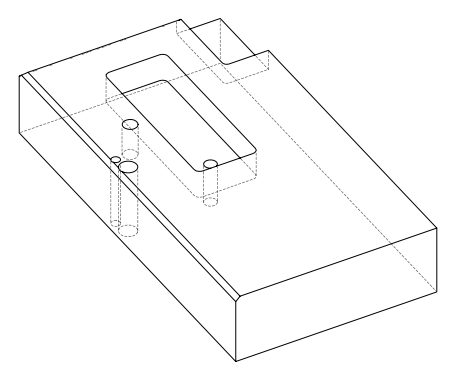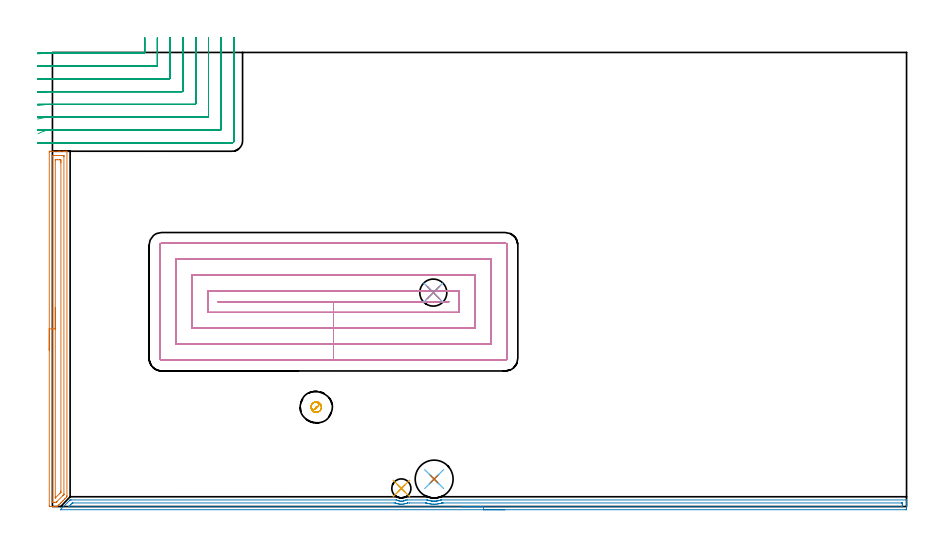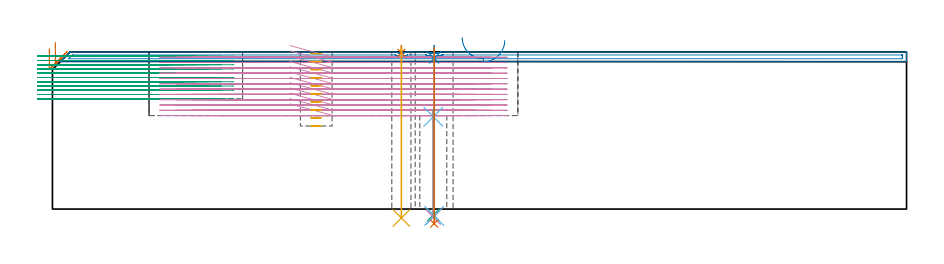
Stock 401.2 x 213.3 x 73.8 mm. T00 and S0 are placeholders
(PLAN: 13 operations, 8 tool changes, 73.1 min)
(1 AREA_MILL | FG_CHAMFER_SURFACE | UGT0205_001 | 4.21 min | 5926 mm3)
(2 AREA_MILL_1 | FG_CHAMFER_SURFACE_1 | UGT0205_001 | 6.51 min | 4175 mm3)
(3 MILL_CORNER_NOTCH_RECTANGULAR | CORNER_NOTCH_RECTANGULAR | NXT0201_009 | Follow Part, ap 2, ae 75% | 19.62 min | 90881 mm3)
(4 MILL_RECTANGULAR_POCKET | POCKET_RECTANGULAR_STRAIGHT | NXT0201_013 | Follow Part, ap 2.5, ae 75% | 40.16 min | 335788 mm3)
(5 MILL_BLIND_HOLE_FROM_SOLID_MATERIAL | STEP1POCKET | NXT0201_013 | Spiral | 1.07 min | 6063 mm3)
(6 SPOT_DRILL | STEP1HOLE | NXT0321_9005460120000 | 0.04 min | 1 mm3)
(7 SPOT_DRILL_1 | STEP1HOLE_1 | NXT0321_9005460120000 | 0.03 min | 22 mm3)
(8 SPOT_DRILL_2 | STEP1HOLE_2 | NXT0321_9005460120000 | 0.05 min | 219 mm3)
(9 DRILL_THROUGH_HOLE_INTO_CENTER | STEP1HOLE | NXT0301_042 | 0.2 min | 1710 mm3)
(10 DRILL_TO_ENLARGE_THROUGH_HOLE | STEP1HOLE | NXT0301_098 | 0.21 min | 3838 mm3)
(11 DRILL_THROUGH_HOLE_INTO_CENTER_1 | STEP1HOLE_1 | UGT0301_485 | 0.32 min | 4660 mm3)
(12 DRILL_THROUGH_HOLE_INTO_CENTER_2 | STEP1HOLE_2 | NXT0301_065 | 0.32 min | 4952 mm3)
(13 DRILL_TO_ENLARGE_THROUGH_HOLE_1 | STEP1HOLE_2 | UGT0301_248 | 0.33 min | 13182 mm3)
(TOOL UGT0205_001 | Chamfer Mill 20 x 3 x 45 deg. | D20 FL50 Z2)
(TOOL NXT0201_009 | ENDMILL 8mm [2P460-0800-NA 1630] | D8 FL26 Z6)
(TOOL NXT0201_013 | ENDMILL 10mm | D10 FL30 Z4)
(TOOL NXT0321_9005460120000 | NC Spot Drill, 142deg, 12mm, Carbide, Uncoated | D12 PA142 FL30 Z2)
(TOOL NXT0301_042 | Carbide Drill 7.1mm [860.1-0710-057A1-MM 2214] | D7.1 PA140 FL85 Z2)
(TOOL NXT0301_098 | Carbide Drill 12.7mm [860.1-1270-038A1-MM 2214] | D12.7 PA140 FL60 Z2)
(TOOL UGT0301_485 | Carbide Drill 9.0 mm | D9 PA118 FL81 Z2)
(TOOL NXT0301_065 | Carbide Drill 9.4mm [860.1-0940-075A1-MM 2214] | D9.4 PA140 FL98 Z2)
(TOOL UGT0301_248 | Twist Drill 17.8 mm | D17.8 PA118 FL130 Z2)
(OP 1 AREA_MILL)
G17 G21 G94 G90
T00 M6
G54
G17 G0 G90 X-1.5 Y73.45 S1061 M3
G43 Z83.8 H0
Z75.5
G94 G1 Y73.488 Z74.628 F250.
Y73.602 Z73.764
Y73.791 Z72.912
Y74.053 Z72.08
Y74.387 Z71.274
Y74.79 Z70.5
Y75.258 Z69.764
Y75.79 Z69.072
Y76.379 Z68.429
Y77.022 Z67.84
Y77.714 Z67.309
Y78.45 Z66.84
Y79.224 Z66.437
Y80.03 Z66.103
Y80.862 Z65.841
Y81.714 Z65.652
Y82.578 Z65.538
Y83.45 Z65.5
Y166.315
X-1.498 Y166.898 Z65.499
X-0.914 Y166.9 Z66.082
X0.283 Z67.279
X2.65 Z69.645
X3.261 Z70.259
X3.541 Z70.538
X5.323 Z72.318
X5.883 Z72.882
X6.432 Z73.431
X6.758 Y166.893 Z73.75
X6.797 Y166.89 Z73.788
X6.8 Y166.76 Z73.8
Y5.04
X6.799 Y4.605 Z73.786
X6.683 Y4.482 Z73.681
X5.904 Y3.704 Z72.904
X5.62 Y3.418 Z72.615
X5.013 Y2.813 Z72.013
X4.729 Y2.527 Z71.724
X4.122 Y1.922 Z71.122
X3.838 Y1.636 Z70.833
X3.231 Y1.031 Z70.231
X2.947 Y0.744 Z69.942
X2.787 Y0.585 Z69.784
X2.65 Y0.449 Z69.649
X2.34 Y0.14 Z69.339
X2.204 Y0.006 Z69.203
X2.201 Y0.004 Z69.199
X1.925 Y0. Z68.924
X1.199 Z68.199
X0.536 Z67.536
X-0.023 Z66.973
X-0.303 Z66.694
X-0.914 Z66.083
X-1.194 Z65.804
X-1.491 Y0.002 Z65.505
X-1.5 Y0.433 Z65.5
Y83.45
X-0.086 Z66.914
X-0.085 Y164.658 Z66.915
X-0.083 Y164.783 Z66.917
X-0.079 Y164.865 Z66.921
X-0.075 Y164.892 Z66.925
X-0.068 Y164.893 Z66.932
X-0.023 Y164.896 Z66.977
X0.501 Y164.9 Z67.501
X4.432 Z71.432
X4.957 Y164.898 Z71.957
X5.323 Y164.892 Z72.323
X5.369 Y164.89 Z72.369
X5.379 Y164.72 Z72.379
X5.384 Y164.595 Z72.384
X5.385 Y164.533 Z72.385
Y5.869
X5.384 Y5.806 Z72.384
X5.379 Y5.682 Z72.379
X5.373 Y5.634 Z72.373
X5.36 Y5.617 Z72.36
X5.323 Y5.576 Z72.323
X5.057 Y5.307 Z72.057
X4.791 Y5.04 Z71.791
X2.117 Y2.367 Z69.117
X1.936 Y2.19 Z68.936
X1.759 Y2.018 Z68.759
X1.231 Y2.004 Z68.231
X0.868 Y2.002 Z67.868
X0.343 Z67.343
X-0.023 Y2.008 Z66.977
X-0.069 Y2.01 Z66.931
X-0.079 Y2.18 Z66.921
X-0.084 Y2.305 Z66.916
X-0.085 Y2.367 Z66.915
X-0.086 Y83.45 Z66.914
X1.328 Z68.328
X1.329 Y162.751 Z68.329
X1.33 Y162.858 Z68.33
X1.332 Y162.883 Z68.332
X1.334 Y162.889 Z68.334
X1.361 Y162.893 Z68.361
X1.46 Y162.898 Z68.46
X1.61 Y162.9 Z68.61
X2.501 Z69.501
X3.392 Z70.392
X3.541 Y162.898 Z70.541
X3.69 Y162.895 Z70.69
X3.965 Y162.884 Z70.965
X3.967 Y162.751 Z70.967
X3.97 Y162.321 Z70.97
X3.971 Y161.86 Z70.971
Y161.429
Y7.284
X3.967 Y6.822 Z70.967
X3.964 Y6.716 Z70.964
X3.958 Y6.669 Z70.958
X3.926 Y6.633 Z70.926
X3.831 Y6.533 Z70.831
X3.541 Y6.24 Z70.541
X3.387 Y6.086 Z70.387
X1.605 Y4.304 Z68.605
X1.45 Y4.149 Z68.45
X1.406 Y4.109 Z68.406
X1.374 Y4.083 Z68.374
X1.335 Y4.057 Z68.335
X1.331 Y4.104 Z68.331
X1.33 Y4.149 Z68.33
X1.329 Y4.254 Z68.329
X1.328 Y4.58 Z68.328
Y83.45
Y84.322 Z68.367
Y85.186 Z68.48
Y86.038 Z68.669
Y86.87 Z68.932
Y87.676 Z69.265
Y88.45 Z69.668
Y89.186 Z70.137
Y89.878 Z70.668
Y90.521 Z71.257
Y91.11 Z71.901
Y91.642 Z72.593
Y92.11 Z73.328
Y92.513 Z74.102
Y92.847 Z74.908
Y93.109 Z75.74
Y93.298 Z76.592
Y93.412 Z77.457
Y93.45 Z78.328
G0 Z83.8
M5
M2
(OP 2 AREA_MILL_1)
G17 G21 G94 G90
T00 M6
G54
G17 G0 G90 X212.45 Y-1.5 S1061 M3
G43 Z83.8 H0
Z79.2
G94 G1 X212.412 Z78.328 F250.
X212.298 Z77.464
X212.109 Z76.612
X211.847 Z75.78
X211.513 Z74.974
X211.11 Z74.2
X210.641 Z73.464
X210.11 Z72.772
X209.521 Z72.129
X208.878 Z71.54
X208.186 Z71.008
X207.45 Z70.54
X206.676 Z70.137
X205.87 Z69.803
X205.038 Z69.541
X204.186 Z69.352
X203.321 Z69.238
X202.45 Z69.2
X3.86 Y-1.499 Z69.201
X3.819 Y-1.498 Z69.202
X3.713 Y-1.491 Z69.205
X3.784 Y-1.417 Z69.281
X3.86 Y-1.339 Z69.359
X4.943 Y-0.256 Z70.443
X6.091 Y0.892 Z71.591
X6.984 Y1.784 Z72.484
X8.244 Y3.044 Z73.744
X8.295 Y3.093 Z73.793
X8.769 Y3.1 Z73.8
X161.393
X161.651 Y3.101 Z73.782
X161.976 Y2.949 Z73.644
X162.213 Y2.84 Z73.538
X162.667 Y2.684 Z73.382
X162.787 Y2.657 Z73.353
X163.111 Y2.581 Z73.279
X163.561 Y2.523 Z73.221
X163.843 Y2.518 Z73.208
X164.008 Y2.513 Z73.207
X164.069 Y2.518 Z73.211
X164.455 Y2.544 Z73.242
X164.904 Y2.627 Z73.322
X164.963 Y2.644 Z73.338
X165.22 Y2.716 Z73.409
X165.349 Y2.751 Z73.447
X165.463 Y2.795 Z73.493
X165.793 Y2.928 Z73.625
X165.856 Y2.958 Z73.654
X165.982 Y3.017 Z73.715
X166.139 Y3.099 Z73.784
X166.748 Y3.1 Z73.8
X175.674
X176.085 Y3.098 Z73.785
X176.304 Y3.022 Z73.722
X176.522 Y2.95 Z73.648
X176.566 Y2.938 Z73.634
X176.883 Y2.843 Z73.542
X176.971 Y2.817 Z73.516
X177.3 Y2.737 Z73.436
X177.417 Y2.709 Z73.407
X177.865 Y2.624 Z73.321
X178.242 Y2.571 Z73.27
X178.311 Y2.563 Z73.259
X178.351 Y2.561 Z73.255
X178.759 Y2.523 Z73.219
X179.094 Y2.51 Z73.202
X179.244 Y2.511 Z73.199
X179.263
X179.406 Y2.51 Z73.2
X179.541 Y2.509 Z73.201
X179.653 Y2.513 Z73.206
X179.814 Y2.525 Z73.218
X180.1 Y2.547 Z73.239
X180.361 Y2.575 Z73.273
X180.423 Y2.583 Z73.279
X180.533 Y2.594 Z73.294
X180.547 Y2.595 Z73.295
X180.995 Y2.671 Z73.37
X181.132 Y2.702 Z73.401
X181.441 Y2.77 Z73.468
X181.818 Y2.874 Z73.571
X181.889 Y2.894 Z73.591
X181.921 Y2.904 Z73.602
X182.183 Y2.989 Z73.685
X182.335 Y3.04 Z73.73
X182.516 Y3.1 Z73.782
X182.814 Z73.8
X401.04
X401.19 Y3.097 Z73.788
X401.193 Y3.072 Z73.763
X401.2 Y2.722 Z73.421
Y2.324 Z73.024
Y1.687 Z72.382
Y0.481 Z71.178
Y-0.087 Z70.607
Y-0.69 Z70.005
X401.197 Y-0.974 Z69.721
X401.192 Y-1.491 Z69.205
X401.117 Y-1.494 Z69.203
X400.593 Y-1.5 Z69.2
X202.45
Y-0.086 Z70.614
X7.876
X7.656 Y-0.079 Z70.621
X7.587 Y-0.072 Z70.628
X7.603 Y-0.052 Z70.648
X7.627 Y-0.026 Z70.674
X7.719 Y0.069 Z70.769
X7.814 Y0.165 Z70.865
X8.449 Y0.8 Z71.5
X8.769 Y1.119 Z71.819
X9.055 Y1.402 Z72.102
X9.261 Y1.603 Z72.303
X9.335 Y1.673 Z72.373
X9.439 Y1.679 Z72.379
X9.662 Y1.686 Z72.386
X160.501
X160.947 Y1.679 Z72.379
X161.057 Y1.675 Z72.375
X161.186 Y1.628 Z72.328
X161.393 Y1.553 Z72.253
X161.601 Y1.481 Z72.181
X162.014 Y1.354 Z72.054
X162.286 Y1.29 Z71.99
X162.518 Y1.237 Z71.937
X162.784 Y1.192 Z71.892
X163.178 Y1.141 Z71.841
X163.341 Y1.123 Z71.823
X163.917 Y1.104 Z71.804
X164.071
X164.621 Y1.14 Z71.84
X164.963 Y1.182 Z71.882
X165.393 Y1.26 Z71.96
X165.856 Y1.377 Z72.077
X166.099 Y1.445 Z72.145
X166.748 Y1.683 Z72.383
X166.752
X167.641 Y1.686 Z72.386
X175.228 Y1.685 Z72.385
X175.451 Y1.684 Z72.384
X175.562 Y1.681 Z72.381
X175.616 Y1.679 Z72.379
X175.674 Y1.666 Z72.366
X175.701 Y1.659 Z72.359
X176.213 Y1.516 Z72.216
X176.566 Y1.427 Z72.127
X176.908 Y1.347 Z72.047
X177.459 Y1.245 Z71.945
X177.668 Y1.216 Z71.916
X178.172 Y1.155 Z71.855
X178.351 Y1.139 Z71.839
X178.939 Y1.102 Z71.802
X179.244 Y1.098 Z71.798
X179.827 Y1.108 Z71.808
X180.136 Y1.131 Z71.831
X180.646 Y1.181 Z71.881
X181.029 Y1.23 Z71.93
X181.422 Y1.296 Z71.996
X181.921 Y1.401 Z72.101
X182.154 Y1.455 Z72.155
X182.814 Y1.637 Z72.337
X182.854 Y1.647 Z72.347
X182.938 Y1.669 Z72.369
X183.039 Y1.679 Z72.379
X183.261 Y1.682 Z72.382
X183.707 Y1.686 Z72.386
X398.808
X399.031 Y1.683 Z72.383
X399.142 Y1.681 Z72.381
X399.188 Y1.679 Z72.379
X399.191 Y1.644 Z72.344
X399.195 Y1.546 Z72.246
X399.199 Y1.298 Z71.998
X399.2 Y0.8 Z71.5
X399.198 Y0.412 Z71.112
X399.191 Y0.022 Z70.722
X399.188 Y-0.079 Z70.621
X399.142 Y-0.081 Z70.619
X399.031 Y-0.084 Z70.616
X398.808 Y-0.086 Z70.614
X202.45
X201.578 Z70.652
X200.713 Z70.766
X199.862 Z70.955
X199.03 Z71.217
X198.224 Z71.551
X197.45 Z71.954
X196.714 Z72.423
X196.022 Z72.954
X195.379 Z73.543
X194.789 Z74.186
X194.258 Z74.878
X193.79 Z75.614
X193.387 Z76.388
X193.053 Z77.194
X192.791 Z78.026
X192.602 Z78.878
X192.488 Z79.743
X192.45 Z80.614
G0 Z83.8
M5
M2
(OP 3 MILL_CORNER_NOTCH_RECTANGULAR)
G17 G21 G94 G90
T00 M6
G54
G17 G0 G90 X-6.995 Y212.654 S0 M3
G43 Z83.8 H1
Z71.8
G94 G1 X-4. Y212.829 F250.
G2 X-1.558 Y212.9 R42. F500.
G1 X42.904
G3 X43.3 Y213.296 R0.4
G1 Y217.3
Y220.3 F250.
G0 Z83.8
X-6.993 Y206.614
Z71.8
G1 X-4. Y206.817
G2 X-1.558 Y206.9 R36. F500.
G1 X48.904
G3 X49.3 Y207.296 R0.4
G1 Y217.3
Y220.3 F250.
G0 Z83.8
X-6.99 Y200.556
Z71.8
G1 X-4. Y200.8
G2 X-1.558 Y200.9 R30. F500.
G1 X54.904
G3 X55.3 Y201.296 R0.4
G1 Y217.3
Y220.3 F250.
G0 Z83.8
X-6.984 Y194.47
Z71.8
G1 X-4. Y194.775
G2 X-1.558 Y194.9 R24. F500.
G1 X60.903
G3 X61.3 Y195.297 R0.4
G1 Y217.3
Y220.3 F250.
G0 Z83.8
X-6.972 Y188.327
Z71.8
G1 X-4. Y188.734
G2 X-1.558 Y188.9 R18. F500.
G1 X66.903
G3 X67.3 Y189.297 R0.4
G1 Y217.3
Y220.3 F250.
G0 Z83.8
X-6.937 Y182.038
Z71.8
G1 X-4. Y182.649
G2 X-1.558 Y182.9 R12. F500.
G1 X72.903
G3 X73.3 Y183.297 R0.4
G1 Y217.3
Y220.3 F250.
G0 Z83.8
X-6.74 Y175.159
Z71.8
G1 X-4. Y176.38
G2 X-1.558 Y176.9 R6. F500.
G1 X78.903
G3 X79.3 Y177.297 R0.4
G1 Y217.3
Y220.3 F250.
G0 Z83.8
X-4.558 Y170.9
Z71.8
G1 X-1.558
X84.4 F500.
G3 X85.3 Y171.8 R0.9
G1 Y217.3
Y220.3 F250.
G0 Z83.8
X-7. Y212.874
Z69.8
G1 X-4. Y212.899
G2 X-3.659 Y212.9 R42. F500.
G1 X42.904
G3 X43.3 Y213.296 R0.4
G1 Y217.3
Y220.3 F250.
G0 Z83.8
X-7. Y206.87
Z69.8
G1 X-4. Y206.898
G2 X-3.659 Y206.9 R36. F500.
G1 X48.904
G3 X49.3 Y207.296 R0.4
G1 Y217.3
Y220.3 F250.
G0 Z83.8
X-7. Y200.864
Z69.8
G1 X-4. Y200.898
G2 X-3.659 Y200.9 R30. F500.
G1 X54.904
G3 X55.3 Y201.296 R0.4
G1 Y217.3
Y220.3 F250.
G0 Z83.8
X-7. Y194.855
Z69.8
G1 X-4. Y194.898
G2 X-3.659 Y194.9 R24. F500.
G1 X60.903
G3 X61.3 Y195.297 R0.4
G1 Y217.3
Y220.3 F250.
G0 Z83.8
X-6.999 Y188.84
Z69.8
G1 X-4. Y188.897
G2 X-3.659 Y188.9 R18. F500.
G1 X66.903
G3 X67.3 Y189.297 R0.4
G1 Y217.3
Y220.3 F250.
G0 Z83.8
X-6.999 Y182.81
Z69.8
G1 X-4. Y182.895
G2 X-3.659 Y182.9 R12. F500.
G1 X72.903
G3 X73.3 Y183.297 R0.4
G1 Y217.3
Y220.3 F250.
G0 Z83.8
X-6.995 Y176.72
Z69.8
G1 X-4. Y176.89
G2 X-3.659 Y176.9 R6. F500.
G1 X78.903
G3 X79.3 Y177.297 R0.4
G1 Y217.3
Y220.3 F250.
G0 Z83.8
X-6.659 Y170.9
Z69.8
G1 X-3.659
X84.4 F500.
G3 X85.3 Y171.8 R0.9
G1 Y217.3
Y220.3 F250.
G0 Z83.8
X-7. Y212.9
Z67.8
G1 X-4.
X42.904 F500.
G3 X43.3 Y213.296 R0.4
G1 Y217.3
Y220.3 F250.
G0 Z83.8
X-7. Y206.9
Z67.8
G1 X-4.
X48.904 F500.
G3 X49.3 Y207.296 R0.4
G1 Y217.3
Y220.3 F250.
G0 Z83.8
X-7. Y200.9
Z67.8
G1 X-4.
X54.904 F500.
G3 X55.3 Y201.296 R0.4
G1 Y217.3
Y220.3 F250.
G0 Z83.8
X-7. Y194.9
Z67.8
G1 X-4.
X60.903 F500.
G3 X61.3 Y195.297 R0.4
G1 Y217.3
Y220.3 F250.
G0 Z83.8
X-7. Y188.9
Z67.8
G1 X-4.
X66.903 F500.
G3 X67.3 Y189.297 R0.4
G1 Y217.3
Y220.3 F250.
G0 Z83.8
X-7. Y182.9
Z67.8
G1 X-4.
X72.903 F500.
G3 X73.3 Y183.297 R0.4
G1 Y217.3
Y220.3 F250.
G0 Z83.8
X-7. Y176.9
Z67.8
G1 X-4.
X78.903 F500.
G3 X79.3 Y177.297 R0.4
G1 Y217.3
Y220.3 F250.
G0 Z83.8
X-7. Y170.9
Z67.8
G1 X-4.
X84.4 F500.
G3 X85.3 Y171.8 R0.9
G1 Y217.3
Y220.3 F250.
G0 Z83.8
X-7. Y212.9
Z65.8
G1 X-4.
X42.904 F500.
G3 X43.3 Y213.296 R0.4
G1 Y217.3
Y220.3 F250.
G0 Z83.8
X-7. Y206.9
Z65.8
G1 X-4.
X48.904 F500.
G3 X49.3 Y207.296 R0.4
G1 Y217.3
Y220.3 F250.
G0 Z83.8
X-7. Y200.9
Z65.8
G1 X-4.
X54.904 F500.
G3 X55.3 Y201.296 R0.4
G1 Y217.3
Y220.3 F250.
G0 Z83.8
X-7. Y194.9
Z65.8
G1 X-4.
X60.903 F500.
G3 X61.3 Y195.297 R0.4
G1 Y217.3
Y220.3 F250.
G0 Z83.8
X-7. Y188.9
Z65.8
G1 X-4.
X66.903 F500.
G3 X67.3 Y189.297 R0.4
G1 Y217.3
Y220.3 F250.
G0 Z83.8
X-7. Y182.9
Z65.8
G1 X-4.
X72.903 F500.
G3 X73.3 Y183.297 R0.4
G1 Y217.3
Y220.3 F250.
G0 Z83.8
X-7. Y176.9
Z65.8
G1 X-4.
X78.903 F500.
G3 X79.3 Y177.297 R0.4
G1 Y217.3
Y220.3 F250.
G0 Z83.8
X-7. Y170.9
Z65.8
G1 X-4.
X84.4 F500.
G3 X85.3 Y171.8 R0.9
G1 Y217.3
Y220.3 F250.
G0 Z83.8
X-7. Y212.9
Z63.8
G1 X-4.
X42.904 F500.
G3 X43.3 Y213.296 R0.4
G1 Y217.3
Y220.3 F250.
G0 Z83.8
X-7. Y206.9
Z63.8
G1 X-4.
X48.904 F500.
G3 X49.3 Y207.296 R0.4
G1 Y217.3
Y220.3 F250.
G0 Z83.8
X-7. Y200.9
Z63.8
G1 X-4.
X54.904 F500.
G3 X55.3 Y201.296 R0.4
G1 Y217.3
Y220.3 F250.
G0 Z83.8
X-7. Y194.9
Z63.8
G1 X-4.
X60.903 F500.
G3 X61.3 Y195.297 R0.4
G1 Y217.3
Y220.3 F250.
G0 Z83.8
X-7. Y188.9
Z63.8
G1 X-4.
X66.903 F500.
G3 X67.3 Y189.297 R0.4
G1 Y217.3
Y220.3 F250.
G0 Z83.8
X-7. Y182.9
Z63.8
G1 X-4.
X72.903 F500.
G3 X73.3 Y183.297 R0.4
G1 Y217.3
Y220.3 F250.
G0 Z83.8
X-7. Y176.9
Z63.8
G1 X-4.
X78.903 F500.
G3 X79.3 Y177.297 R0.4
G1 Y217.3
Y220.3 F250.
G0 Z83.8
X-7. Y170.9
Z63.8
G1 X-4.
X84.4 F500.
G3 X85.3 Y171.8 R0.9
G1 Y217.3
Y220.3 F250.
G0 Z83.8
X-7. Y212.9
Z61.8
G1 X-4.
X42.904 F500.
G3 X43.3 Y213.296 R0.4
G1 Y217.3
Y220.3 F250.
G0 Z83.8
X-7. Y206.9
Z61.8
G1 X-4.
X48.904 F500.
G3 X49.3 Y207.296 R0.4
G1 Y217.3
Y220.3 F250.
G0 Z83.8
X-7. Y200.9
Z61.8
G1 X-4.
X54.904 F500.
G3 X55.3 Y201.296 R0.4
G1 Y217.3
Y220.3 F250.
G0 Z83.8
X-7. Y194.9
Z61.8
G1 X-4.
X60.903 F500.
G3 X61.3 Y195.297 R0.4
G1 Y217.3
Y220.3 F250.
G0 Z83.8
X-7. Y188.9
Z61.8
G1 X-4.
X66.903 F500.
G3 X67.3 Y189.297 R0.4
G1 Y217.3
Y220.3 F250.
G0 Z83.8
X-7. Y182.9
Z61.8
G1 X-4.
X72.903 F500.
G3 X73.3 Y183.297 R0.4
G1 Y217.3
Y220.3 F250.
G0 Z83.8
X-7. Y176.9
Z61.8
G1 X-4.
X78.903 F500.
G3 X79.3 Y177.297 R0.4
G1 Y217.3
Y220.3 F250.
G0 Z83.8
X-7. Y170.9
Z61.8
G1 X-4.
X84.4 F500.
G3 X85.3 Y171.8 R0.9
G1 Y217.3
Y220.3 F250.
G0 Z83.8
X-7. Y212.9
Z59.8
G1 X-4.
X42.904 F500.
G3 X43.3 Y213.296 R0.4
G1 Y217.3
Y220.3 F250.
G0 Z83.8
X-7. Y206.9
Z59.8
G1 X-4.
X48.904 F500.
G3 X49.3 Y207.296 R0.4
G1 Y217.3
Y220.3 F250.
G0 Z83.8
X-7. Y200.9
Z59.8
G1 X-4.
X54.904 F500.
G3 X55.3 Y201.296 R0.4
G1 Y217.3
Y220.3 F250.
G0 Z83.8
X-7. Y194.9
Z59.8
G1 X-4.
X60.903 F500.
G3 X61.3 Y195.297 R0.4
G1 Y217.3
Y220.3 F250.
G0 Z83.8
X-7. Y188.9
Z59.8
G1 X-4.
X66.903 F500.
G3 X67.3 Y189.297 R0.4
G1 Y217.3
Y220.3 F250.
G0 Z83.8
X-7. Y182.9
Z59.8
G1 X-4.
X72.903 F500.
G3 X73.3 Y183.297 R0.4
G1 Y217.3
Y220.3 F250.
G0 Z83.8
X-7. Y176.9
Z59.8
G1 X-4.
X78.903 F500.
G3 X79.3 Y177.297 R0.4
G1 Y217.3
Y220.3 F250.
G0 Z83.8
X-7. Y170.9
Z59.8
G1 X-4.
X84.4 F500.
G3 X85.3 Y171.8 R0.9
G1 Y217.3
Y220.3 F250.
G0 Z83.8
X-7. Y212.9
Z57.8
G1 X-4.
X42.904 F500.
G3 X43.3 Y213.296 R0.4
G1 Y217.3
Y220.3 F250.
G0 Z83.8
X-7. Y206.9
Z57.8
G1 X-4.
X48.904 F500.
G3 X49.3 Y207.296 R0.4
G1 Y217.3
Y220.3 F250.
G0 Z83.8
X-7. Y200.9
Z57.8
G1 X-4.
X54.904 F500.
G3 X55.3 Y201.296 R0.4
G1 Y217.3
Y220.3 F250.
G0 Z83.8
X-7. Y194.9
Z57.8
G1 X-4.
X60.903 F500.
G3 X61.3 Y195.297 R0.4
G1 Y217.3
Y220.3 F250.
G0 Z83.8
X-7. Y188.9
Z57.8
G1 X-4.
X66.903 F500.
G3 X67.3 Y189.297 R0.4
G1 Y217.3
Y220.3 F250.
G0 Z83.8
X-7. Y182.9
Z57.8
G1 X-4.
X72.903 F500.
G3 X73.3 Y183.297 R0.4
G1 Y217.3
Y220.3 F250.
G0 Z83.8
X-7. Y176.9
Z57.8
G1 X-4.
X78.903 F500.
G3 X79.3 Y177.297 R0.4
G1 Y217.3
Y220.3 F250.
G0 Z83.8
X-7. Y170.9
Z57.8
G1 X-4.
X84.4 F500.
G3 X85.3 Y171.8 R0.9
G1 Y217.3
Y220.3 F250.
G0 Z83.8
X-7. Y212.9
Z55.8
G1 X-4.
X42.904 F500.
G3 X43.3 Y213.296 R0.4
G1 Y217.3
Y220.3 F250.
G0 Z83.8
X-7. Y206.9
Z55.8
G1 X-4.
X48.904 F500.
G3 X49.3 Y207.296 R0.4
G1 Y217.3
Y220.3 F250.
G0 Z83.8
X-7. Y200.9
Z55.8
G1 X-4.
X54.904 F500.
G3 X55.3 Y201.296 R0.4
G1 Y217.3
Y220.3 F250.
G0 Z83.8
X-7. Y194.9
Z55.8
G1 X-4.
X60.903 F500.
G3 X61.3 Y195.297 R0.4
G1 Y217.3
Y220.3 F250.
G0 Z83.8
X-7. Y188.9
Z55.8
G1 X-4.
X66.903 F500.
G3 X67.3 Y189.297 R0.4
G1 Y217.3
Y220.3 F250.
G0 Z83.8
X-7. Y182.9
Z55.8
G1 X-4.
X72.903 F500.
G3 X73.3 Y183.297 R0.4
G1 Y217.3
Y220.3 F250.
G0 Z83.8
X-7. Y176.9
Z55.8
G1 X-4.
X78.903 F500.
G3 X79.3 Y177.297 R0.4
G1 Y217.3
Y220.3 F250.
G0 Z83.8
X-7. Y170.9
Z55.8
G1 X-4.
X84.4 F500.
G3 X85.3 Y171.8 R0.9
G1 Y217.3
Y220.3 F250.
G0 Z83.8
X-7. Y212.9
Z53.8
G1 X-4.
X42.904 F500.
G3 X43.3 Y213.296 R0.4
G1 Y217.3
Y220.3 F250.
G0 Z83.8
X-7. Y206.9
Z53.8
G1 X-4.
X48.904 F500.
G3 X49.3 Y207.296 R0.4
G1 Y217.3
Y220.3 F250.
G0 Z83.8
X-7. Y200.9
Z53.8
G1 X-4.
X54.904 F500.
G3 X55.3 Y201.296 R0.4
G1 Y217.3
Y220.3 F250.
G0 Z83.8
X-7. Y194.9
Z53.8
G1 X-4.
X60.903 F500.
G3 X61.3 Y195.297 R0.4
G1 Y217.3
Y220.3 F250.
G0 Z83.8
X-7. Y188.9
Z53.8
G1 X-4.
X66.903 F500.
G3 X67.3 Y189.297 R0.4
G1 Y217.3
Y220.3 F250.
G0 Z83.8
X-7. Y182.9
Z53.8
G1 X-4.
X72.903 F500.
G3 X73.3 Y183.297 R0.4
G1 Y217.3
Y220.3 F250.
G0 Z83.8
X-7. Y176.9
Z53.8
G1 X-4.
X78.903 F500.
G3 X79.3 Y177.297 R0.4
G1 Y217.3
Y220.3 F250.
G0 Z83.8
X-7. Y170.9
Z53.8
G1 X-4.
X84.4 F500.
G3 X85.3 Y171.8 R0.9
G1 Y217.3
Y220.3 F250.
G0 Z83.8
X-7. Y212.9
Z51.8
G1 X-4.
X42.904 F500.
G3 X43.3 Y213.296 R0.4
G1 Y217.3
Y220.3 F250.
G0 Z83.8
X-7. Y206.9
Z51.8
G1 X-4.
X48.904 F500.
G3 X49.3 Y207.296 R0.4
G1 Y217.3
Y220.3 F250.
G0 Z83.8
X-7. Y200.9
Z51.8
G1 X-4.
X54.904 F500.
G3 X55.3 Y201.296 R0.4
G1 Y217.3
Y220.3 F250.
G0 Z83.8
X-7. Y194.9
Z51.8
G1 X-4.
X60.903 F500.
G3 X61.3 Y195.297 R0.4
G1 Y217.3
Y220.3 F250.
G0 Z83.8
X-7. Y188.9
Z51.8
G1 X-4.
X66.903 F500.
G3 X67.3 Y189.297 R0.4
G1 Y217.3
Y220.3 F250.
G0 Z83.8
X-7. Y182.9
Z51.8
G1 X-4.
X72.903 F500.
G3 X73.3 Y183.297 R0.4
G1 Y217.3
Y220.3 F250.
G0 Z83.8
X-7. Y176.9
Z51.8
G1 X-4.
X78.903 F500.
G3 X79.3 Y177.297 R0.4
G1 Y217.3
Y220.3 F250.
G0 Z83.8
X-7. Y170.9
Z51.8
G1 X-4.
X84.4 F500.
G3 X85.3 Y171.8 R0.9
G1 Y217.3
Y220.3 F250.
G0 Z83.8
M5
M2
(OP 4 MILL_RECTANGULAR_POCKET)
G17 G21 G94 G90
T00 M6
G54
G17 G0 G90 X111.505 Y96.15 S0 M3
G43 Z83.8 H0
Z76.8
G94 G1 X132. Z71.308 F250.
X186.15 F500.
Y96.25
X77.85
Y96.15
X132.
Y91.2
X191.1
Y101.2
X72.9
Y91.2
X132.
Y83.7
X198.6
Y108.7
X65.4
Y83.7
X132.
Y76.2
X206.1
Y116.2
X57.9
Y76.2
X132.
Y68.7
X212.7
G3 X213.6 Y69.6 R0.9
G1 Y122.8
G3 X212.7 Y123.7 R0.9
G1 X51.3
G3 X50.4 Y122.8 R0.9
G1 Y69.6
G3 X51.3 Y68.7 R0.9
G1 X132.
X133.
G0 X111.505 Y96.15 Z74.308
G1 X132. Z68.817 F250.
X186.15 F500.
Y96.25
X77.85
Y96.15
X132.
Y91.2
X191.1
Y101.2
X72.9
Y91.2
X132.
Y83.7
X198.6
Y108.7
X65.4
Y83.7
X132.
Y76.2
X206.1
Y116.2
X57.9
Y76.2
X132.
Y68.7
X212.7
G3 X213.6 Y69.6 R0.9
G1 Y122.8
G3 X212.7 Y123.7 R0.9
G1 X51.3
G3 X50.4 Y122.8 R0.9
G1 Y69.6
G3 X51.3 Y68.7 R0.9
G1 X132.
X133.
G0 X111.505 Y96.15 Z71.817
G1 X132. Z66.325 F250.
X186.15 F500.
Y96.25
X77.85
Y96.15
X132.
Y91.2
X191.1
Y101.2
X72.9
Y91.2
X132.
Y83.7
X198.6
Y108.7
X65.4
Y83.7
X132.
Y76.2
X206.1
Y116.2
X57.9
Y76.2
X132.
Y68.7
X212.7
G3 X213.6 Y69.6 R0.9
G1 Y122.8
G3 X212.7 Y123.7 R0.9
G1 X51.3
G3 X50.4 Y122.8 R0.9
G1 Y69.6
G3 X51.3 Y68.7 R0.9
G1 X132.
X133.
G0 X111.505 Y96.15 Z69.325
G1 X132. Z63.833 F250.
X186.15 F500.
Y96.25
X77.85
Y96.15
X132.
Y91.2
X191.1
Y101.2
X72.9
Y91.2
X132.
Y83.7
X198.6
Y108.7
X65.4
Y83.7
X132.
Y76.2
X206.1
Y116.2
X57.9
Y76.2
X132.
Y68.7
X212.7
G3 X213.6 Y69.6 R0.9
G1 Y122.8
G3 X212.7 Y123.7 R0.9
G1 X51.3
G3 X50.4 Y122.8 R0.9
G1 Y69.6
G3 X51.3 Y68.7 R0.9
G1 X132.
X133.
G0 X111.505 Y96.15 Z66.833
G1 X132. Z61.342 F250.
X186.15 F500.
Y96.25
X77.85
Y96.15
X132.
Y91.2
X191.1
Y101.2
X72.9
Y91.2
X132.
Y83.7
X198.6
Y108.7
X65.4
Y83.7
X132.
Y76.2
X206.1
Y116.2
X57.9
Y76.2
X132.
Y68.7
X212.7
G3 X213.6 Y69.6 R0.9
G1 Y122.8
G3 X212.7 Y123.7 R0.9
G1 X51.3
G3 X50.4 Y122.8 R0.9
G1 Y69.6
G3 X51.3 Y68.7 R0.9
G1 X132.
X133.
G0 X111.505 Y96.15 Z64.342
G1 X132. Z58.85 F250.
X186.15 F500.
Y96.25
X77.85
Y96.15
X132.
Y91.2
X191.1
Y101.2
X72.9
Y91.2
X132.
Y83.7
X198.6
Y108.7
X65.4
Y83.7
X132.
Y76.2
X206.1
Y116.2
X57.9
Y76.2
X132.
Y68.7
X212.7
G3 X213.6 Y69.6 R0.9
G1 Y122.8
G3 X212.7 Y123.7 R0.9
G1 X51.3
G3 X50.4 Y122.8 R0.9
G1 Y69.6
G3 X51.3 Y68.7 R0.9
G1 X132.
X133.
G0 X111.505 Y96.15 Z61.85
G1 X132. Z56.358 F250.
X186.15 F500.
Y96.25
X77.85
Y96.15
X132.
Y91.2
X191.1
Y101.2
X72.9
Y91.2
X132.
Y83.7
X198.6
Y108.7
X65.4
Y83.7
X132.
Y76.2
X206.1
Y116.2
X57.9
Y76.2
X132.
Y68.7
X212.7
G3 X213.6 Y69.6 R0.9
G1 Y122.8
G3 X212.7 Y123.7 R0.9
G1 X51.3
G3 X50.4 Y122.8 R0.9
G1 Y69.6
G3 X51.3 Y68.7 R0.9
G1 X132.
X133.
G0 X111.505 Y96.15 Z59.358
G1 X132. Z53.867 F250.
X186.15 F500.
Y96.25
X77.85
Y96.15
X132.
Y91.2
X191.1
Y101.2
X72.9
Y91.2
X132.
Y83.7
X198.6
Y108.7
X65.4
Y83.7
X132.
Y76.2
X206.1
Y116.2
X57.9
Y76.2
X132.
Y68.7
X212.7
G3 X213.6 Y69.6 R0.9
G1 Y122.8
G3 X212.7 Y123.7 R0.9
G1 X51.3
G3 X50.4 Y122.8 R0.9
G1 Y69.6
G3 X51.3 Y68.7 R0.9
G1 X132.
X133.
G0 X111.505 Y96.15 Z56.867
G1 X132. Z51.375 F250.
X186.15 F500.
Y96.25
X77.85
Y96.15
X132.
Y91.2
X191.1
Y101.2
X72.9
Y91.2
X132.
Y83.7
X198.6
Y108.7
X65.4
Y83.7
X132.
Y76.2
X206.1
Y116.2
X57.9
Y76.2
X132.
Y68.7
X212.7
G3 X213.6 Y69.6 R0.9
G1 Y122.8
G3 X212.7 Y123.7 R0.9
G1 X51.3
G3 X50.4 Y122.8 R0.9
G1 Y69.6
G3 X51.3 Y68.7 R0.9
G1 X132.
X133.
G0 X111.505 Y96.15 Z54.375
G1 X132. Z48.883 F250.
X186.15 F500.
Y96.25
X77.85
Y96.15
X132.
Y91.2
X191.1
Y101.2
X72.9
Y91.2
X132.
Y83.7
X198.6
Y108.7
X65.4
Y83.7
X132.
Y76.2
X206.1
Y116.2
X57.9
Y76.2
X132.
Y68.7
X212.7
G3 X213.6 Y69.6 R0.9
G1 Y122.8
G3 X212.7 Y123.7 R0.9
G1 X51.3
G3 X50.4 Y122.8 R0.9
G1 Y69.6
G3 X51.3 Y68.7 R0.9
G1 X132.
X133.
G0 X111.505 Y96.15 Z51.883
G1 X132. Z46.392 F250.
X186.15 F500.
Y96.25
X77.85
Y96.15
X132.
Y91.2
X191.1
Y101.2
X72.9
Y91.2
X132.
Y83.7
X198.6
Y108.7
X65.4
Y83.7
X132.
Y76.2
X206.1
Y116.2
X57.9
Y76.2
X132.
Y68.7
X212.7
G3 X213.6 Y69.6 R0.9
G1 Y122.8
G3 X212.7 Y123.7 R0.9
G1 X51.3
G3 X50.4 Y122.8 R0.9
G1 Y69.6
G3 X51.3 Y68.7 R0.9
G1 X132.
X133.
G0 X111.505 Y96.15 Z49.392
G1 X132. Z43.9 F250.
X186.15 F500.
Y96.25
X77.85
Y96.15
X132.
Y91.2
X191.1
Y101.2
X72.9
Y91.2
X132.
Y83.7
X198.6
Y108.7
X65.4
Y83.7
X132.
Y76.2
X206.1
Y116.2
X57.9
Y76.2
X132.
Y68.7
X212.7
G3 X213.6 Y69.6 R0.9
G1 Y122.8
G3 X212.7 Y123.7 R0.9
G1 X51.3
G3 X50.4 Y122.8 R0.9
G1 Y69.6
G3 X51.3 Y68.7 R0.9
G1 X132.
X133.
G0 Z83.8
M5
M2
(OP 5 MILL_BLIND_HOLE_FROM_SOLID_MATERIAL)
G17 G21 G94 G90
T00 M6
G54
G17 G0 G90 X123.9 Y46.7 S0 M3
G43 Z83.8 H0
Z73.02
G94 G3 X123.975 Y49.075 R1.189 F250.
X121.455 Y46.854 R2.375
X123.746 Y44.255 R2.45
X121.455 Y46.854 R-2.45
X122.6 Y45.554 R1.225
X123.9 Y46.7 R1.225
G0 Z69.24
G3 X123.975 Y49.075 R1.189
X121.455 Y46.854 R2.375
X123.746 Y44.255 R2.45
X121.455 Y46.854 R-2.45
X122.6 Y45.554 R1.225
X123.9 Y46.7 R1.225
G0 Z65.46
G3 X123.975 Y49.075 R1.189
X121.455 Y46.854 R2.375
X123.746 Y44.255 R2.45
X121.455 Y46.854 R-2.45
X122.6 Y45.554 R1.225
X123.9 Y46.7 R1.225
G0 Z61.68
G3 X123.975 Y49.075 R1.189
X121.455 Y46.854 R2.375
X123.746 Y44.255 R2.45
X121.455 Y46.854 R-2.45
X122.6 Y45.554 R1.225
X123.9 Y46.7 R1.225
G0 Z57.9
G3 X123.975 Y49.075 R1.189
X121.455 Y46.854 R2.375
X123.746 Y44.255 R2.45
X121.455 Y46.854 R-2.45
X122.6 Y45.554 R1.225
X123.9 Y46.7 R1.225
G0 Z54.12
G3 X123.975 Y49.075 R1.189
X121.455 Y46.854 R2.375
X123.746 Y44.255 R2.45
X121.455 Y46.854 R-2.45
X122.6 Y45.554 R1.225
X123.9 Y46.7 R1.225
G0 Z50.34
G3 X123.975 Y49.075 R1.189
X121.455 Y46.854 R2.375
X123.746 Y44.255 R2.45
X121.455 Y46.854 R-2.45
X122.6 Y45.554 R1.225
X123.9 Y46.7 R1.225
G0 Z46.56
G3 X123.975 Y49.075 R1.189
X121.455 Y46.854 R2.375
X123.746 Y44.255 R2.45
X121.455 Y46.854 R-2.45
X122.6 Y45.554 R1.225
X123.9 Y46.7 R1.225
G0 Z42.78
G3 X123.975 Y49.075 R1.189
X121.455 Y46.854 R2.375
X123.746 Y44.255 R2.45
X121.455 Y46.854 R-2.45
X122.6 Y45.554 R1.225
X123.9 Y46.7 R1.225
G0 Z39.
G3 X123.975 Y49.075 R1.189
X121.455 Y46.854 R2.375
X123.746 Y44.255 R2.45
X121.455 Y46.854 R-2.45
X122.6 Y45.554 R1.225
X123.9 Y46.7 R1.225
G0 Z83.8
M5
M2
(OP 6 SPOT_DRILL)
G17 G21 G94 G90
T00 M6
G54
G17 G0 G90 X178.9 Y100.5 S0 M3
G43 Z83.8 H0
G94 G81 G98 Z43.353 F250. R46.9
G80
M5
M2
(OP 7 SPOT_DRILL_1)
G17 G21 G94 G90
T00 M6
G54
G17 G0 G90 X163.9 Y8.5 S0 M3
G43 Z83.8 H0
G94 G81 G98 Z73.413 F250. R76.8
G80
M5
M2
(OP 8 SPOT_DRILL_2)
G17 G21 G94 G90
T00 M6
G54
G17 G0 G90 X179.3 Y12.9 S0 M3
G43 Z83.8 H0
G94 G81 G98 Z70.8 F250. R76.8
G80
M5
M2
(OP 9 DRILL_THROUGH_HOLE_INTO_CENTER)
G17 G21 G94 G90
T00 M6
G54
G17 G0 G90 X178.9 Y100.5 S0 M3
G43 Z83.8 H1
G94 G73 G98 Z-2.792 F250. Q6.67 R45.9
G80
M5
M2
(OP 10 DRILL_TO_ENLARGE_THROUGH_HOLE)
G17 G21 G94 G90
T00 M6
G54
G17 G0 G90 X178.9 Y100.5 S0 M3
G43 Z83.8 H1
G94 G73 G98 Z-3.811 F250. Q11.928 R45.9
G80
M5
M2
(OP 11 DRILL_THROUGH_HOLE_INTO_CENTER_1)
G17 G21 G94 G90
T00 M6
G54
G17 G0 G90 X163.9 Y8.5 S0 M3
G43 Z83.8 H0
G94 G73 G98 Z-4.204 F250. Q8.667 R75.8
G80
M5
M2
(OP 12 DRILL_THROUGH_HOLE_INTO_CENTER_2)
G17 G21 G94 G90
T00 M6
G54
G17 G0 G90 X179.3 Y12.9 S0 M3
G43 Z83.8 H1
G94 G73 G98 Z-3.211 F250. Q8.557 R75.8
G80
M5
M2
(OP 13 DRILL_TO_ENLARGE_THROUGH_HOLE_1)
G17 G21 G94 G90
T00 M6
G54
G17 G0 G90 X179.3 Y12.9 S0 M3
G43 Z83.8 H0
G94 G73 G98 Z-6.848 F250. Q16.13 R75.8
G80
M5
M2
